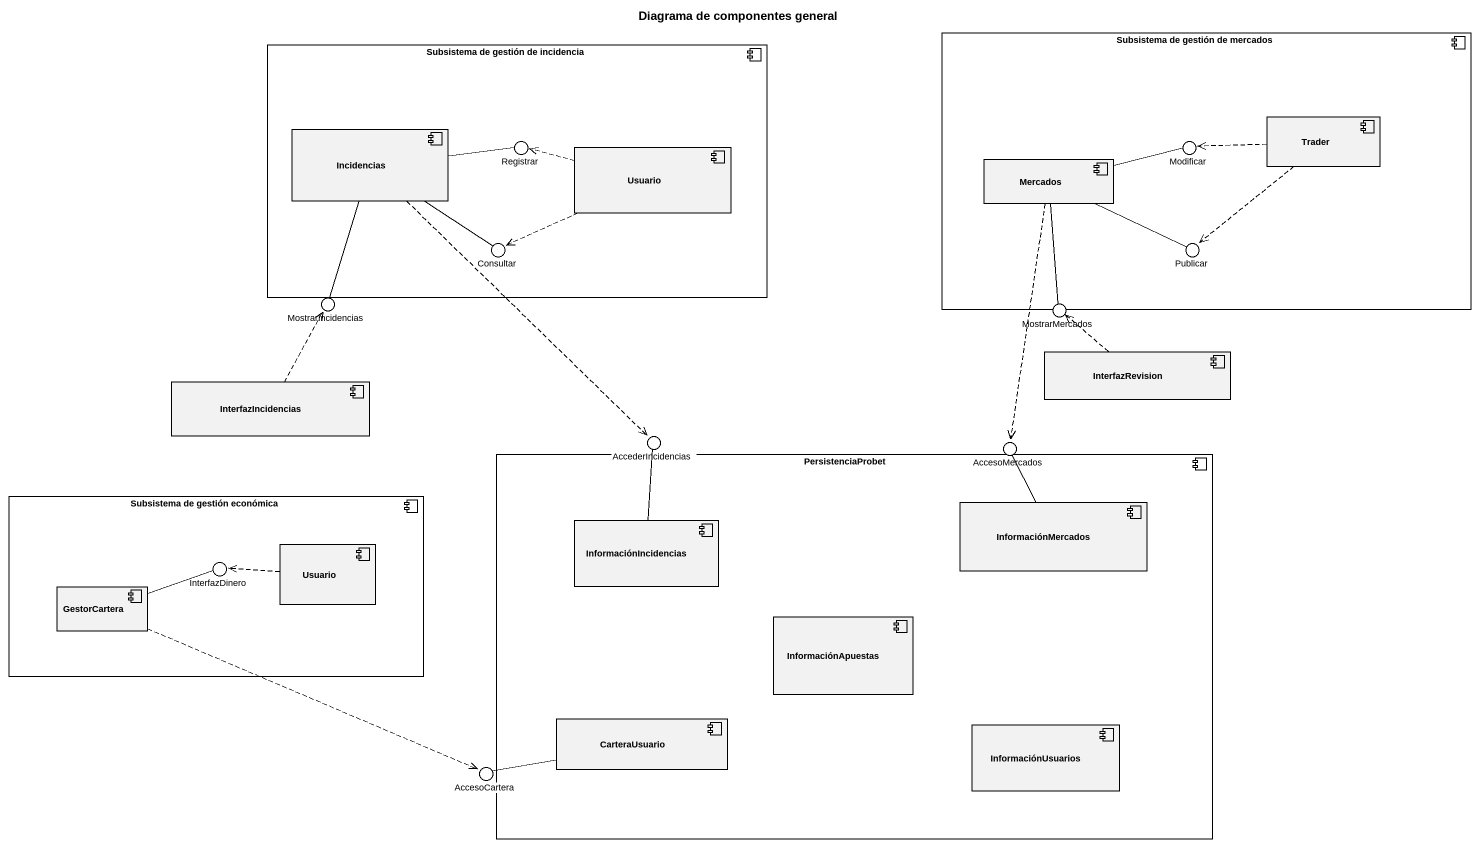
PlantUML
@startuml
title Diagrama de componentes general
component "Subsistema de gestión de incidencia" as Subsistema_de_gestión_de {
  component Incidencias
  component Usuario
}
component "Subsistema de gestión de mercados" as Subsistema_de_gestión_de_2 {
  component Trader
  component Mercados
}
() Registrar
() Modificar
() Consultar
() Publicar
() MostrarIncidencias
() MostrarMercados
component InterfazRevision
component InterfazIncidencias
() AccederIncidencias
() AccesoMercados
component PersistenciaProbet {
  component InformaciónIncidencias
  component InformaciónMercados
  component InformaciónApuestas
  component CarteraUsuario
  component InformaciónUsuarios
}
component "Subsistema de gestión económica" as Subsistema_de_gestión {
  component "Usuario" as Usuario_2
  component GestorCartera
}
() InterfazDinero
() AccesoCartera
Subsistema_de_gestión_de -up- Registrar
Subsistema_de_gestión_de_2 -up- Modificar
Subsistema_de_gestión_de -- Consultar
Subsistema_de_gestión_de_2 -- Publicar
Subsistema_de_gestión -up- InterfazDinero
Incidencias -right- Registrar
Incidencias -- Consultar
Incidencias -- MostrarIncidencias
Incidencias ..> AccederIncidencias
Trader .left.> Modificar
Trader ..> Publicar
Usuario .left.> Registrar
Usuario .left.> Consultar
Mercados -right- Modificar
Mercados -right- Publicar
Mercados -- MostrarMercados
Mercados ..> AccesoMercados
InterfazRevision .up.> MostrarMercados
InterfazIncidencias .up.> MostrarIncidencias
InformaciónIncidencias -up- AccederIncidencias
InformaciónMercados -up- AccesoMercados
Usuario_2 .left.> InterfazDinero
GestorCartera -right- InterfazDinero
GestorCartera .right.> AccesoCartera
CarteraUsuario -left- AccesoCartera
@enduml
